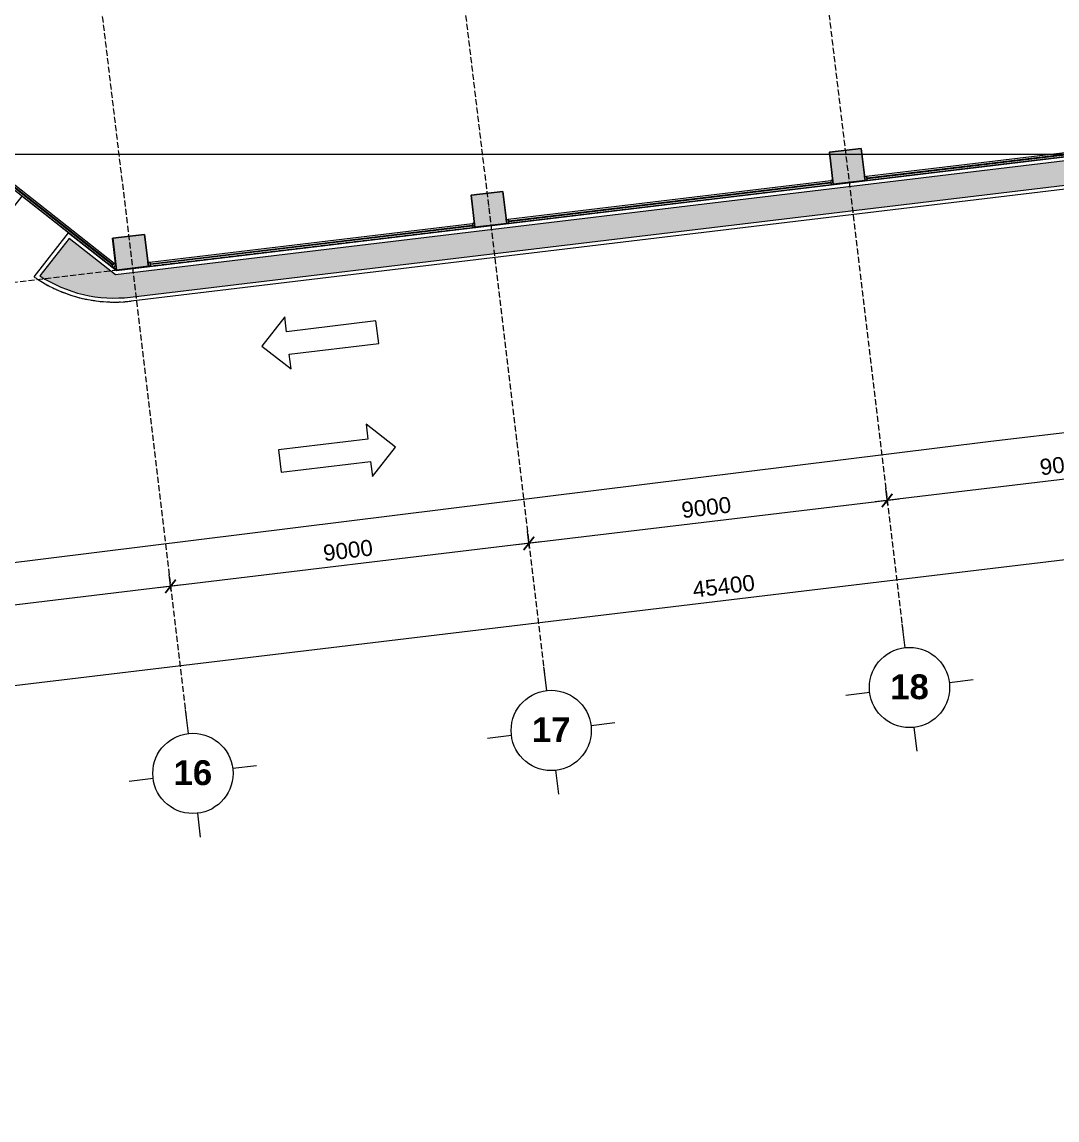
# Model space of a CAD drawing. Header units: millimetres. Extents: x -55734 to 162275, y 47779 to 197208.
# Drawn here: x 57072 to 82886, y 67440 to 94811 of the extents above; entities that cross this region are included whole.
import ezdxf
from ezdxf.xclip import XClip

# ---------------------------------------------------------------- set-up
doc = ezdxf.new("R2010")
doc.units = ezdxf.units.MM
doc.header["$XCLIPFRAME"] = 0
for name, pattern in [('Grid Line', [4.2, 3, -0.6, 0, -0.6]), ('HIDDEN2', [4.7625, 3.175, -1.5875]), ('PHANTOM', [63.5, 31.75, -6.35, 6.35, -6.35, 6.35, -6.35])]:
    doc.linetypes.add(name, pattern=pattern)
for name, color, linetype, lineweight in [('A-FLOR-PATT', 8, 'Continuous', 9), ('CUA', 31, 'Continuous', 9), ('DIM', 1, 'Continuous', 5), ('G-ANNO-SYMB', 111, 'Continuous', 5), ('KH', 6, 'Continuous', 5), ('L-SITE', 91, 'Continuous', 5), ('NET THAY 2', 55, 'Continuous', 5), ('NET-CAT', 3, 'Continuous', 15), ('NET-THAY', 2, 'Continuous', 9), ('TRUC', 225, 'Continuous', 5), ('X-COT HAM$0$LC.HA', 8, 'Continuous', 9)]:
    doc.layers.add(name, color=color, linetype=linetype, lineweight=lineweight)
doc.layers.add('CGXD', color=5, linetype='HIDDEN2')
doc.layers.add('RD-AB', color=4, linetype='PHANTOM')
doc.styles.add('Arial_B', font='Font - TrueType - Arial Bold.ttf', dxfattribs={"height": 619.047619})
doc.styles.add('TA1', font='Font - TrueType - Arial.ttf')
doc.dimstyles.new('D_200_KTx2', dxfattribs={"dimtxt": 400, "dimasz": 300, "dimexe": 300, "dimexo": 300, "dimgap": 160, "dimtad": 1, "dimdec": 0, "dimzin": 9, "dimtxsty": 'TA1', "dimblk": 'ARCHTICK', "dimcen": 1, "dimdle": 300, "dimclrd": 256, "dimclre": 256, "dimclrt": 7, "dimadec": 0, "dimazin": 0, "dimtfac": 1, "dimtdec": 0, "dimtix": 1, "dimtmove": 1, "dimatfit": 3, "dimldrblk": 'ARCHTICK', "dimfxl": 1, "dimtolj": 1, "dimtzin": 0, "dimlwd": -1, "dimlwe": -1, "dimarcsym": 0})

# ---------------------------------------------------------------- blocks, each defined once
blk = doc.blocks.new('ALC1807-ASCENT PLAZA-KET CAU_rvt-1-MẶT BẰNG TẦNG 1')
at = {"layer": 'X-COT HAM$0$LC.HA'}
for points in [[(78002, 20062), (77208, 19967), (77303, 19172), (78098, 19267)], [(69066, 18991), (68272, 18896), (68367, 18102), (69161, 18197)], [(60130, 17921), (59336, 17826), (59431, 17031), (60225, 17127)]]:
    blk.add_hatch(color=256, dxfattribs=at).paths.add_polyline_path(points, flags=0)
at = {"lineweight": 25}
for points in [[(78002, 20062), (77208, 19967), (77303, 19172), (78098, 19267)], [(69066, 18991), (68272, 18896), (68367, 18102), (69161, 18197)], [(60130, 17921), (59336, 17826), (59431, 17031), (60225, 17127)]]:
    blk.add_lwpolyline(points, close=True, dxfattribs=at)
blk = doc.blocks.new('MUI TEN - MUI TEN-1231816-MẶT BẰNG TẦNG 1')
at = {"layer": 'L-SITE'}
for p, q in [((0, 2900), (-655, 2245)), ((655, 2245), (0, 2900)), ((-655, 2245), (-281, 2245)), ((-281, 2245), (-281, 0)), ((281, 0), (281, 2245)), ((281, 2245), (655, 2245)), ((-281, 0), (281, 0))]:
    blk.add_line(p, q, dxfattribs=at)
blk = doc.blocks.new('_ARCHTICK')
at = {"color": 0, "linetype": 'ByBlock', "const_width": 0.15}
blk.add_lwpolyline([(-0.5, -0.5), (0.5, 0.5)], dxfattribs=at)
blk = doc.blocks.new('*D132')
at = {"layer": 'Defpoints', "color": 0, "transparency": 16777216}
for p in [(87636, 83533), (78649, 82884), (78700, 82462)]:
    blk.add_point(p, dxfattribs=at)
at = {"layer": 'DIM', "transparency": 16777216}
for p, q in [((87600, 83831), (87550, 84252)), ((87883, 83990), (78351, 82848)), ((78664, 82760), (78614, 83181))]:
    blk.add_line(p, q, dxfattribs=at)
at = {"layer": 'DIM', "transparency": 16777216, "xscale": 300, "yscale": 300, "zscale": 300}
for p, rotation in [((87585, 83954), 6.830649259432437), ((78649, 82884), 186.8306492594324)]:
    blk.add_blockref('_ARCHTICK', p, dxfattribs=dict(at, rotation=rotation))
at = {"layer": 'DIM', "color": 7, "transparency": 16777216, "insert": (83074, 83780), "char_height": 400, "attachment_point": 5, "rotation": 6.8306, "style": 'TA1'}
blk.add_mtext('\\A1;9000', dxfattribs=at)
blk = doc.blocks.new('*D133')
at = {"layer": 'Defpoints', "color": 0, "transparency": 16777216}
for p in [(78700, 82462), (69713, 81813), (69764, 81392)]:
    blk.add_point(p, dxfattribs=at)
at = {"layer": 'DIM', "transparency": 16777216}
for p, q in [((78664, 82760), (78614, 83181)), ((78947, 82919), (69415, 81777)), ((69728, 81690), (69677, 82111))]:
    blk.add_line(p, q, dxfattribs=at)
at = {"layer": 'DIM', "transparency": 16777216, "xscale": 300, "yscale": 300, "zscale": 300}
for p, rotation in [((78649, 82884), 6.830649259432437), ((69713, 81813), 186.8306492594324)]:
    blk.add_blockref('_ARCHTICK', p, dxfattribs=dict(at, rotation=rotation))
at = {"layer": 'DIM', "color": 7, "transparency": 16777216, "insert": (74138, 82710), "char_height": 400, "attachment_point": 5, "rotation": 6.8306, "style": 'TA1'}
blk.add_mtext('\\A1;9000', dxfattribs=at)
blk = doc.blocks.new('*D134')
at = {"layer": 'Defpoints', "color": 0, "transparency": 16777216}
for p in [(69764, 81392), (60777, 80743), (60827, 80321)]:
    blk.add_point(p, dxfattribs=at)
at = {"layer": 'DIM', "transparency": 16777216}
for p, q in [((70011, 81849), (60479, 80707)), ((69728, 81690), (69677, 82111)), ((60792, 80619), (60741, 81041))]:
    blk.add_line(p, q, dxfattribs=at)
at = {"layer": 'DIM', "transparency": 16777216, "xscale": 300, "yscale": 300, "zscale": 300}
for p, rotation in [((69713, 81813), 6.830649259432437), ((60777, 80743), 186.8306492594324)]:
    blk.add_blockref('_ARCHTICK', p, dxfattribs=dict(at, rotation=rotation))
at = {"layer": 'DIM', "color": 7, "transparency": 16777216, "insert": (65202, 81640), "char_height": 400, "attachment_point": 5, "rotation": 6.8306, "style": 'TA1'}
blk.add_mtext('\\A1;9000', dxfattribs=at)
blk = doc.blocks.new('*D135')
at = {"layer": 'Defpoints', "color": 0, "transparency": 16777216}
for p in [(60827, 80321), (51841, 79672), (51891, 79251)]:
    blk.add_point(p, dxfattribs=at)
at = {"layer": 'DIM', "transparency": 16777216}
for p, q in [((60792, 80619), (60741, 81041)), ((61075, 80778), (51543, 79637)), ((51856, 79549), (51805, 79970))]:
    blk.add_line(p, q, dxfattribs=at)
at = {"layer": 'DIM', "transparency": 16777216, "xscale": 300, "yscale": 300, "zscale": 300}
for p, rotation in [((60777, 80743), 6.830649259432437), ((51841, 79672), 186.8306492594324)]:
    blk.add_blockref('_ARCHTICK', p, dxfattribs=dict(at, rotation=rotation))
at = {"layer": 'DIM', "color": 7, "transparency": 16777216, "insert": (56266, 80569), "char_height": 400, "attachment_point": 5, "rotation": 6.8306, "style": 'TA1'}
blk.add_mtext('\\A1;9000', dxfattribs=at)
blk = doc.blocks.new('*D136')
at = {"layer": 'Defpoints', "color": 0, "transparency": 16777216}
for p in [(97207, 82665), (52079, 77686), (52129, 77265)]:
    blk.add_point(p, dxfattribs=at)
at = {"layer": 'DIM', "transparency": 16777216}
for p, q in [((97171, 82963), (97121, 83384)), ((97454, 83122), (51781, 77651)), ((52094, 77563), (52043, 77984))]:
    blk.add_line(p, q, dxfattribs=at)
at = {"layer": 'DIM', "transparency": 16777216, "xscale": 300, "yscale": 300, "zscale": 300}
for p, rotation in [((97157, 83086), 6.830649259432437), ((52079, 77686), 186.8306492594324)]:
    blk.add_blockref('_ARCHTICK', p, dxfattribs=dict(at, rotation=rotation))
at = {"layer": 'DIM', "color": 7, "transparency": 16777216, "insert": (74574, 80748), "char_height": 400, "attachment_point": 5, "rotation": 6.8306, "style": 'TA1'}
blk.add_mtext('\\A1;45400', dxfattribs=at)
blk = doc.blocks.new('Grid - FamilyAL-KH TRUC-550400-MẶT BẰNG HẦM 2')
at = {"layer": 'KH'}
for p, q in [((0, 7), (0, 4)), ((-8, -1), (-5, -1)), ((8, -1), (5, -1)), ((0, -9), (0, -6))]:
    blk.add_line(p, q, dxfattribs=at)
blk.add_circle((0, -1), 5, dxfattribs=at)
blk = doc.blocks.new('A$C1F0A2BF7')
at = {"layer": 'CGXD', "ltscale": 200, "const_width": 200, "elevation": 0}
blk.add_lwpolyline([(96759.2, 45314.9), (136491.9, 50242.4), (170213.8, 54174.3)], dxfattribs=at)
at = {"layer": 'RD-AB', "ltscale": 30, "const_width": 300, "elevation": 0}
blk.add_lwpolyline([(44789.5, 50966.7), (50950.5, 50939.2), (50956.6, 47932.5), (50990.5, 43962.1), (50922.6, 39968.1), (51071.5, 34366.8), (50997.7, 31365.3), (51047.4, 29498.3), (102264.3, 29422.6), (100763.2, 41780.6), (136969.9, 46270.9), (170677.3, 50201.1)], dxfattribs=at)
blk = doc.blocks.new('*U166')
for p, q in [((8150, 100, 0), (50, 100, 0)), ((8150, 0, 0), (50, 0, 0)), ((8137, 58, 0), (63, 58, 0)), ((8137, 42, 0), (63, 42, 0))]:
    blk.add_line(p, q)
at = {"ltscale": 100}
for p, q in [((50, 61, 0), (50, 39, 0)), ((50, 61, 0), (50, 39, 0)), ((8150, 61, 0), (8150, 39, 0)), ((8150, 61, 0), (8150, 39, 0))]:
    blk.add_line(p, q, dxfattribs=at)
at = {"color": 1, "lineweight": 0, "ltscale": 10}
blk.add_line((57, 50, 0), (8143, 50, 0), dxfattribs=at)
at = {"ltscale": 25, "elevation": 0}
for points in [[(0, 0), (50, 0), (50, 100), (0, 100)], [(2, 2), (48, 2), (48, 98), (2, 98)]]:
    blk.add_lwpolyline(points, close=True, dxfattribs=at)
at = {"elevation": 0}
for points in [[(50, 39), (50, 61), (63, 61, -0.414214), (63, 60), (63, 57, -0.414214), (63, 56, -0.414214), (62, 57), (62, 59, 0.414214), (62, 60), (52, 60, 0.414214), (51, 59), (51, 40, 0.414214), (52, 40), (62, 40, 0.414214), (62, 40), (62, 43, -0.414214), (63, 43, -0.414214), (63, 43), (63, 39, -0.414214), (63, 39), (50, 39)], [(8150, 39), (8150, 61), (8138, 61, 0.414214), (8137, 60), (8137, 57, 0.414214), (8138, 56, 0.414214), (8138, 57), (8138, 59, -0.414214), (8139, 60), (8149, 60, -0.414214), (8149, 59), (8149, 40, -0.414214), (8149, 40), (8139, 40, -0.414214), (8138, 40), (8138, 43, 0.414214), (8138, 43, 0.414214), (8137, 43), (8137, 39, 0.414214), (8138, 39), (8150, 39)]]:
    blk.add_lwpolyline(points, format="xyb", dxfattribs=at)
for points in [[(50, 40), (50, 59)], [(50, 40), (50, 59)], [(8150, 40), (8150, 59)], [(8150, 40), (8150, 59)]]:
    blk.add_lwpolyline(points, dxfattribs=at)
for points in [[(57, 52, 0.110226), (57, 52), (57, 48, 0.110226), (57, 48, 0.547587), (60, 47, -0.371535), (61, 47, 0.207699), (65, 47, -0.626616), (65, 47, -0.088099), (63, 42), (63, 44), (60, 44), (60, 43), (56, 46, -0.26277), (55, 47), (55, 50), (55, 53, -0.26277), (56, 54), (60, 57), (60, 56), (63, 56), (63, 58, -0.088099), (65, 53, -0.626616), (65, 53, 0.207699), (61, 53, -0.371535), (60, 53, 0.547587)], [(8143, 52, -0.110226), (8143, 52), (8143, 48, -0.110226), (8143, 48, -0.547587), (8140, 47, 0.371535), (8139, 47, -0.207699), (8135, 47, 0.626616), (8135, 47, 0.088099), (8137, 42), (8137, 44), (8140, 44), (8140, 43), (8144, 46, 0.26277), (8145, 47), (8145, 50), (8145, 53, 0.26277), (8144, 54), (8140, 57), (8140, 56), (8137, 56), (8137, 58, 0.088099), (8135, 53, 0.626616), (8135, 53, -0.207699), (8139, 53, 0.371535), (8140, 53, -0.547587)]]:
    blk.add_lwpolyline(points, format="xyb", close=True)
for points in [[(57, 47), (57, 52), (8143, 52), (8143, 47)], [(8200, 100), (8200, 0), (8150, 0), (8150, 100)], [(8198, 98), (8198, 2), (8152, 2), (8152, 98)]]:
    blk.add_lwpolyline(points, close=True)
blk = doc.blocks.new('*U167')
for p, q in [((7728, 100, 0), (50, 100, 0)), ((7728, 0, 0), (50, 0, 0)), ((7715, 58, 0), (63, 58, 0)), ((7715, 42, 0), (63, 42, 0))]:
    blk.add_line(p, q)
at = {"ltscale": 100}
for p, q in [((50, 61, 0), (50, 39, 0)), ((50, 61, 0), (50, 39, 0)), ((7728, 61, 0), (7728, 39, 0)), ((7728, 61, 0), (7728, 39, 0))]:
    blk.add_line(p, q, dxfattribs=at)
at = {"color": 1, "lineweight": 0, "ltscale": 10}
blk.add_line((57, 50, 0), (7722, 50, 0), dxfattribs=at)
at = {"ltscale": 25, "elevation": 0}
for points in [[(0, 0), (50, 0), (50, 100), (0, 100)], [(2, 2), (48, 2), (48, 98), (2, 98)]]:
    blk.add_lwpolyline(points, close=True, dxfattribs=at)
at = {"elevation": 0}
for points in [[(50, 39), (50, 61), (63, 61, -0.414214), (63, 60), (63, 57, -0.414214), (63, 56, -0.414214), (62, 57), (62, 59, 0.414214), (62, 60), (52, 60, 0.414214), (51, 59), (51, 40, 0.414214), (52, 40), (62, 40, 0.414214), (62, 40), (62, 43, -0.414214), (63, 43, -0.414214), (63, 43), (63, 39, -0.414214), (63, 39), (50, 39)], [(7728, 39), (7728, 61), (7716, 61, 0.414214), (7715, 60), (7715, 57, 0.414214), (7716, 56, 0.414214), (7716, 57), (7716, 59, -0.414214), (7717, 60), (7727, 60, -0.414214), (7727, 59), (7727, 40, -0.414214), (7727, 40), (7717, 40, -0.414214), (7716, 40), (7716, 43, 0.414214), (7716, 43, 0.414214), (7715, 43), (7715, 39, 0.414214), (7716, 39), (7728, 39)]]:
    blk.add_lwpolyline(points, format="xyb", dxfattribs=at)
for points in [[(50, 40), (50, 59)], [(50, 40), (50, 59)], [(7728, 40), (7728, 59)], [(7728, 40), (7728, 59)]]:
    blk.add_lwpolyline(points, dxfattribs=at)
for points in [[(57, 52, 0.110226), (57, 52), (57, 48, 0.110226), (57, 48, 0.547587), (60, 47, -0.371535), (61, 47, 0.207699), (65, 47, -0.626616), (65, 47, -0.088099), (63, 42), (63, 44), (60, 44), (60, 43), (56, 46, -0.26277), (55, 47), (55, 50), (55, 53, -0.26277), (56, 54), (60, 57), (60, 56), (63, 56), (63, 58, -0.088099), (65, 53, -0.626616), (65, 53, 0.207699), (61, 53, -0.371535), (60, 53, 0.547587)], [(7722, 52, -0.110226), (7722, 52), (7722, 48, -0.110226), (7722, 48, -0.547587), (7718, 47, 0.371535), (7718, 47, -0.207699), (7714, 47, 0.626616), (7713, 47, 0.088099), (7715, 42), (7715, 44), (7718, 44), (7718, 43), (7723, 46, 0.26277), (7723, 47), (7723, 50), (7723, 53, 0.26277), (7723, 54), (7718, 57), (7718, 56), (7715, 56), (7715, 58, 0.088099), (7713, 53, 0.626616), (7714, 53, -0.207699), (7718, 53, 0.371535), (7718, 53, -0.547587)]]:
    blk.add_lwpolyline(points, format="xyb", close=True)
for points in [[(57, 47), (57, 52), (7722, 52), (7722, 47)], [(7778, 100), (7778, 0), (7728, 0), (7728, 100)], [(7776, 98), (7776, 2), (7730, 2), (7730, 98)]]:
    blk.add_lwpolyline(points, close=True)

msp = doc.modelspace()

# ---------------------------------------------------------------- hatches: boundary and pattern name
at = {"layer": 'A-FLOR-PATT', "lineweight": 5}
h = msp.add_hatch(dxfattribs=at)
h.set_pattern_fill('FP_23', color=256, style=0, pattern_type=2)
h.set_pattern_definition([(104.05, (-1749130.18, -2020447.48), (-108.9178188, 65.3151313), [23.812, -155.793]), (59.05, (-1749130.18, -2020447.48), (-108.9172866, 65.314812), [23.813, -103.188]), (149.05, (-1749130.18, -2020447.48), (-65.314812, -108.9172866), [23.813, -103.188])])
h.paths.add_polyline_path([(59387.3, 87929), (59590.2, 87935.8), (59793.6, 87954.5), (87017.4, 91215.5), (86946, 91811.2), (59401.4, 88511.8), (58251.9, 89415.3), (57518.4, 88482.1), (57687, 88378.9), (57861.3, 88285.7), (58040.7, 88202.7), (58251.9, 88121.4), (58412.4, 88068.8), (58603.5, 88018.2), (58797.2, 87978.8), (58992.8, 87950.8), (59189.7, 87934.1), (59386.2, 87929)])

# ---------------------------------------------------------------- linework, layer by layer
at = {"layer": 'CUA', "elevation": 0}
for points in [[(59352.1, 88687.8), (59430.7, 88626), (59413.9, 88766.4)], [(59353.3, 88689.4), (59428.2, 88630.6), (59412.2, 88764.2)]]:
    msp.add_lwpolyline(points, dxfattribs=at)
at = {"layer": 'G-ANNO-SYMB'}
msp.add_line((-22737.9, 91513.7, 0), (107315.2, 91513.7, 0), dxfattribs=at)
at = {"layer": 'NET-THAY'}
for p, q in [((53236.6, 93494.6, 0), (59427.9, 88618.1, 0)), ((86946, 91811.2, 0), (59401.4, 88511.8, 0)), ((59430.6, 88616, 0), (87033.4, 91922.4, 0)), ((59781.7, 87953.1, 0), (87017.4, 91215.5, 0)), ((87128.5, 91128.1, 0), (59793.6, 87853.8, 0)), ((77304.1, 90757, 0), (77303, 90766.9, 0)), ((78097.3, 90862, 0), (78098.5, 90852.1, 0)), ((57072.2, 90469.9, 0), (55697.1, 88720.5, 0)), ((58235.3, 89555.7, 0), (57072.2, 90469.9, 0)), ((69161.2, 89791.6, 0), (69162.3, 89781.7, 0)), ((57373.4, 88459.4, 0), (58235.1, 89555.7, 0)), ((58235.1, 89555.7, 0), (59430.6, 88616, 0)), ((68368, 89686.6, 0), (68366.8, 89696.4, 0)), ((58251.9, 89415.3, 0), (57518.4, 88482.1, 0)), ((59401.4, 88511.8, 0), (58251.9, 89415.3, 0)), ((59331.9, 89419.9, 0), (59335.6, 89420.3, 0)), ((59408.6, 88779.6, 0), (59331.9, 89419.9, 0)), ((59427.9, 88618.1, 0), (59411.7, 88753.5, 0)), ((60225, 88721.2, 0), (60226.2, 88711.3, 0)), ((59427.9, 88618.1, 0), (59430.6, 88616, 0)), ((81236.2, 84363.2, 0), (91323, 85539.3, 0)), ((45029.5, 79873, 0), (81236.2, 84363.2, 0))]:
    msp.add_line(p, q, dxfattribs=at)
for centre, radius, start, end in [((59377.3, 91329, 0), 3500, 235.07158, 236.71278), ((59377.3, 91329, 0), 3400, 236.85673, 276.83065), ((59377.3, 91329, 0), 3500, 236.71278, 276.83065), ((59377.5, 91329, 0), 3500, 237.50501, 239.1666), ((59377.5, 91329, 0), 3500, 240.78123, 242.45151), ((59377.5, 91329, 0), 3500, 244.05755, 245.7381), ((59377.5, 91329, 0), 3500, 247.33396, 249.02693), ((59377.5, 91329, 0), 3500, 250.61046, 252.31889), ((59377.5, 91329, 0), 3500, 253.88704, 255.61539), ((59377.5, 91329, 0), 3500, 257.1637, 258.91888), ((59377.5, 91329, 0), 3500, 260.44044, 262.23397), ((59377.5, 91329, 0), 3500, 263.71725, 265.57057), ((59377.5, 91329, 0), 3500, 266.99413, 268.95441), ((59377.5, 91329, 0), 3500, 270.27109, 272.47985), ((59377.5, 91329, 0), 3500, 273.54811, 276.83065)]:
    msp.add_arc(centre, radius, start, end, dxfattribs=at)
at = {"layer": 'TRUC', "linetype": 'Grid Line', "ltscale": 50}
for p, q in [((75074.4, 112734.5, 0), (79041.2, 79611.6, 0)), ((66138.3, 111664, 0), (70105.1, 78541.2, 0)), ((57202.2, 110593.6, 0), (61168.9, 77470.8, 0)), ((43048, 86663.6, 0), (107565.9, 94391.9, 0))]:
    msp.add_line(p, q, dxfattribs=at)

# ---------------------------------------------------------------- block references
at = {"lineweight": 5, "rotation": 186.8306492592331}
for p, xscale, yscale, zscale in [((79231.5, 78023, 0), 199.9999999999995, 199.9999999999995, 199.9999999999995), ((70295.4, 76952.6, 0), 200.0000000000007, 200.0000000000007, 200.0000000000007), ((61359.3, 75882.1, 0), 200.0000000000007, 200.0000000000007, 200.0000000000007)]:
    msp.add_blockref('Grid - FamilyAL-KH TRUC-550400-MẶT BẰNG HẦM 2', p, dxfattribs=dict(at, xscale=xscale, yscale=yscale, zscale=zscale))
at = {"layer": 'L-SITE'}
for p, rotation in [((65934.7, 87078.7, 0), 96.83064925943235), ((63506, 83867, 0), 276.8306492592382)]:
    msp.add_blockref('MUI TEN - MUI TEN-1231816-MẶT BẰNG TẦNG 1', p, dxfattribs=dict(at, rotation=rotation))
at = {"layer": 'NET-CAT'}
msp.add_blockref('ALC1807-ASCENT PLAZA-KET CAU_rvt-1-MẶT BẰNG TẦNG 1', (-0.1, 71594.6, 0), dxfattribs=at)

# ---------------------------------------------------------------- texts
at = {"layer": 'KH', "char_height": 619.05, "width": 1116.488, "attachment_point": 2, "line_spacing_factor": 0.941778, "style": 'Arial_B'}
for s, insert in [('18', (79207.3, 78549.4, 0)), ('17', (70271.2, 77479, 0)), ('16', (61335.1, 76408.6, 0))]:
    msp.add_mtext(s, dxfattribs=dict(at, insert=insert))

# ---------------------------------------------------------------- dimensions: what is measured, and where the dimension line sits
at = {"layer": 'DIM'}
for base, p1, p2, picture, middle in [((78649.2, 82883.5, 0), (87635.8, 83532.7, 0), (78699.7, 82462.3, 0), '*D132', (83074, 83780.4, 0)), ((52078.8, 77686.5, 0), (97207, 82664.9, 0), (52129.2, 77265.2, 0), '*D136', (74574.3, 80748, 0)), ((69713.1, 81813.1, 0), (78699.7, 82462.3, 0), (69763.6, 81391.9, 0), '*D133', (74137.9, 82710, 0)), ((60777, 80742.7, 0), (69763.6, 81391.9, 0), (60827.5, 80321.5, 0), '*D134', (65201.7, 81639.6, 0)), ((51840.9, 79672.3, 0), (60827.5, 80321.5, 0), (51891.3, 79251, 0), '*D135', (56265.6, 80569.2, 0))]:
    dim = msp.add_linear_dim(base=base, p1=p1, p2=p2, angle=6.83065, dimstyle='D_200_KTx2', dxfattribs=at)
    dim.commit()
    dim.dimension.update_dxf_attribs({"geometry": picture, "text_midpoint": middle})

# ---------------------------------------------------------------- next in the draw order: block references
at = {"layer": 'NET THAY 2'}
ref = msp.add_blockref('A$C1F0A2BF7', (-55733.8, 38167.8, 0), dxfattribs=at)
XClip(ref).set_block_clipping_path([(-27462.6186291156, 51738.6749988016), (137958.5174097056, 152520.3806320981)])

# ---------------------------------------------------------------- next in the draw order: linework, layer by layer
at = {"layer": 'TRUC', "linetype": 'Grid Line', "ltscale": 50}
for p, q in [((75074.4, 112734.5, 0), (79041.2, 79611.6, 0)), ((66138.3, 111664, 0), (70105.1, 78541.2, 0)), ((57202.2, 110593.6, 0), (61168.9, 77470.8, 0))]:
    msp.add_line(p, q, dxfattribs=at)

# ---------------------------------------------------------------- next in the draw order: block references
at = {"layer": 'CUA', "extrusion": (1.52781e-09, 1.94379e-09, 1), "xscale": -1, "rotation": 321.8328952063648}
msp.add_blockref('*U167', (59352.1, 88687.8, 0), dxfattribs=at)
at = {"layer": 'CUA', "extrusion": (2.94434e-10, -2.45801e-09, 1), "rotation": 186.8306492592216}
for p in [(86227.2, 91936.6, 0), (77291.1, 90866.1, 0), (68354.9, 89795.7, 0)]:
    msp.add_blockref('*U166', p, dxfattribs=at)

doc.saveas('drawing.dxf')
